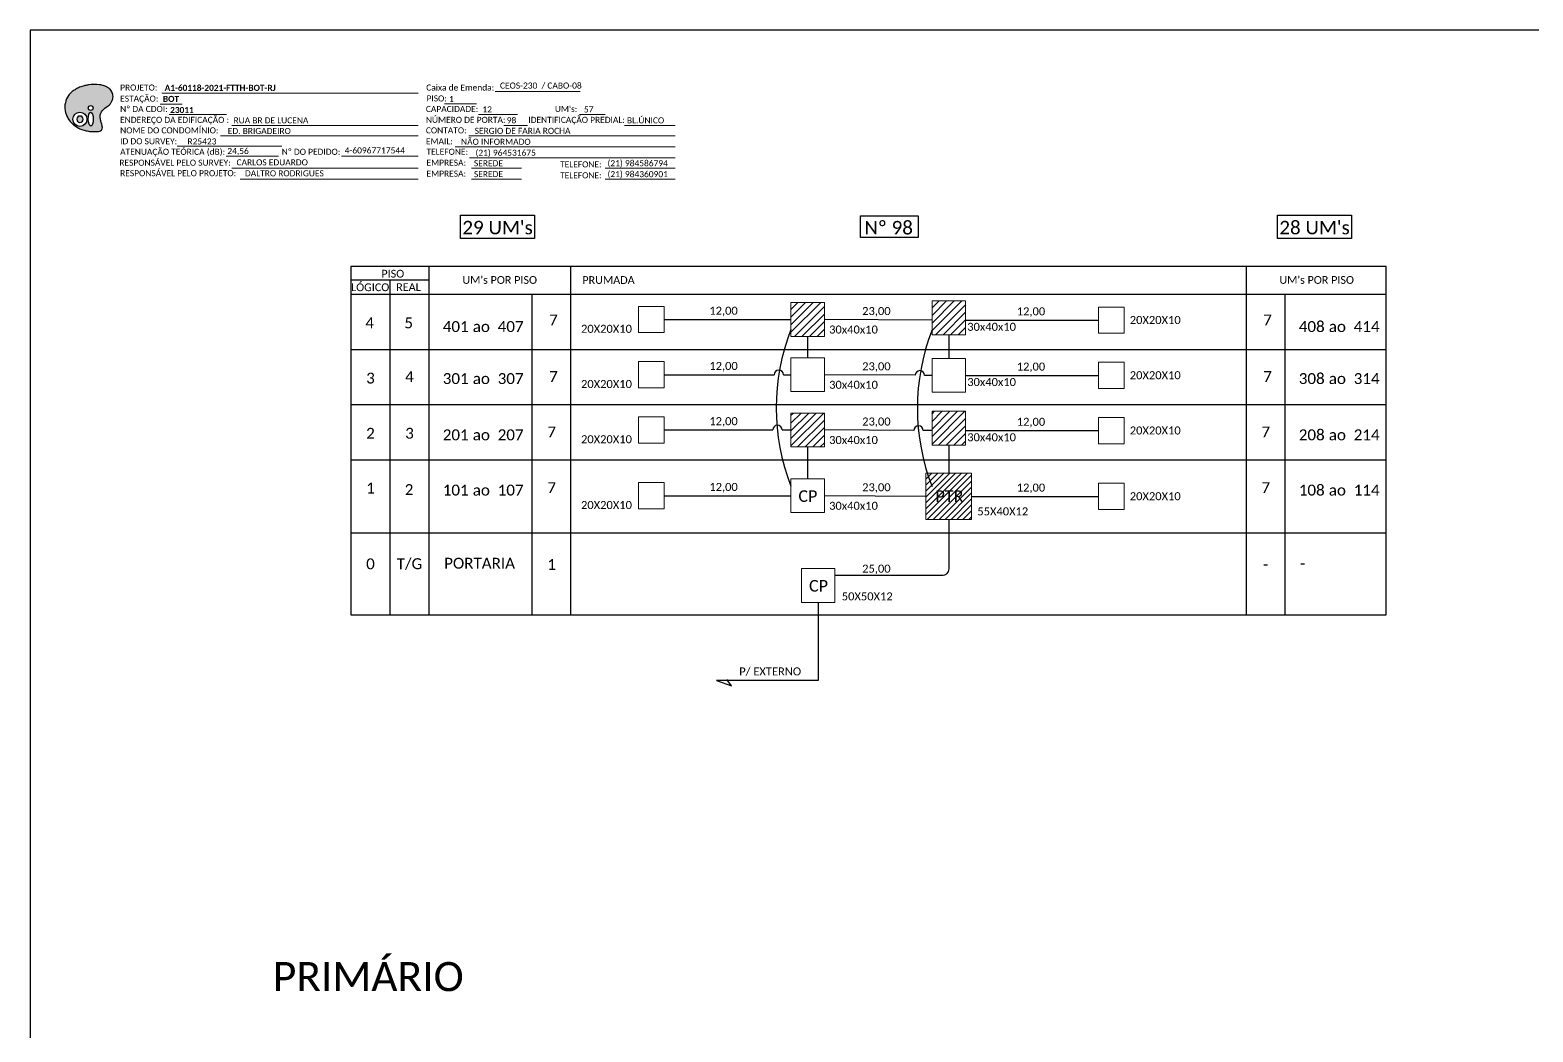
# Model space of a CAD drawing. Header units: metres. Extents: x -1286 to -445, y -500 to 94.
# Drawn here: x -1286.1 to -840.5, y -202.8 to 94.2 of the extents above; entities that cross this region are included whole.
import ezdxf
from ezdxf.enums import TextEntityAlignment as Align

# ---------------------------------------------------------------- set-up
doc = ezdxf.new("R2010")
doc.units = ezdxf.units.M
doc.styles.add('WMF-Calibri0', font='CALIBRI.TTF')
doc.styles.add('WMF-Calibri1', font='CALIBRIB.TTF')

# ---------------------------------------------------------------- blocks, each defined once
blk = doc.blocks.new('OI')
h = blk.add_hatch(color=40)
edge = h.paths.add_edge_path()
edge.add_spline(control_points=[(4.35, -0.67), (3.92, -0.99), (3.26, -1.5), (2.81, -2.59), (2.9, -3.5), (3.06, -4.27), (3.31, -4.85), (3.37, -5.39), (3.4, -5.88), (3.2, -6.4), (2.54, -6.61), (1.65, -6.63), (0.55, -6.67), (-0.56, -6.42), (-1.61, -6.14), (-2.77, -5.61), (-3.92, -4.77), (-4.89, -3.7), (-5.34, -2.65), (-5.6, -1.94), (-5.85, -0.96), (-5.71, 0.47), (-5.1, 2.02), (-4.14, 3.02), (-3.3, 3.61), (-2.37, 4.16), (-1.36, 4.44), (-0.56, 4.7), (0.79, 4.85), (2.24, 4.97), (3.79, 4.57), (4.67, 4.21), (5.44, 3.65), (5.76, 2.99), (6.03, 2.21), (6.01, 1.46), (5.72, 0.64), (5.31, 0.08), (4.88, -0.38), (4.51, -0.55), (4.35, -0.67)], knot_values=[0, 0, 0, 0, 1.60434, 2.417191, 3.427595, 4.282808, 4.776746, 5.304182, 5.888771, 6.258406, 6.858137, 7.79129, 8.986195, 10.124242, 11.187857, 12.242908, 13.953784, 15.414161, 16.515391, 17.349188, 17.675853, 19.552021, 21.515531, 22.568638, 23.63245, 24.621084, 25.782718, 26.745347, 27.142653, 29.870543, 31.004649, 31.921532, 32.709589, 33.801391, 34.042471, 35.192333, 35.971461, 36.628871, 37.254359, 37.836911, 37.836911, 37.836911, 37.836911], degree=3, periodic=0)
h.paths.add_polyline_path([(1.13, -0.87, -1), (-0.04, -0.87, -1)], flags=16)
edge = h.paths.add_edge_path(flags=16)
edge.add_ellipse((0.56, -3.59), major_axis=(-0.02, 1.71), ratio=0.361305, start_angle=0, end_angle=360)
h.paths.add_polyline_path([(-0.36, -3.62, -1), (-3.8, -3.62, -1)], flags=16)
edge = h.paths.add_edge_path(flags=0)
edge.add_ellipse((-2.08, -3.62), major_axis=(0, 0.885), ratio=0.758294, start_angle=0, end_angle=360)
at = {"color": 40}
for centre, radius in [((-2.08, -3.62), 1.72), ((0.54, -0.87), 0.587)]:
    blk.add_circle(centre, radius, dxfattribs=at)
blk.add_ellipse((-2.08, -3.62), major_axis=(0, 0.885), ratio=0.758294, start_param=-3.141592653589792, end_param=3.141592653589792, dxfattribs=at)
blk.add_ellipse((0.56, -3.59), major_axis=(-0.02, 1.71), ratio=0.361305, dxfattribs=at)
at = {"color": 40, "start_tangent": (-0.800898, -0.598801), "end_tangent": (-0.800898, -0.598801)}
blk.add_spline([(4.35, -0.67), (3.2, -1.78), (2.9, -2.54), (2.92, -3.55), (3.12, -4.38), (3.28, -4.85), (3.37, -5.37), (3.35, -5.95), (3.2, -6.29), (2.66, -6.55), (1.73, -6.63), (0.54, -6.62), (-0.58, -6.41), (-1.6, -6.11), (-2.56, -5.67), (-3.95, -4.67), (-4.89, -3.56), (-5.37, -2.56), (-5.64, -1.78), (-5.72, -1.46), (-5.63, 0.42), (-4.84, 2.22), (-4.13, 2.99), (-3.27, 3.62), (-2.4, 4.09), (-1.3, 4.47), (-0.37, 4.72), (0.02, 4.77), (2.75, 4.8), (3.85, 4.53), (4.69, 4.16), (5.31, 3.68), (5.85, 2.73), (5.93, 2.5), (5.94, 1.35), (5.67, 0.62), (5.29, 0.08), (4.84, -0.36), (4.35, -0.67)], degree=3, dxfattribs=at)

msp = doc.modelspace()

# ---------------------------------------------------------------- hatches: boundary and pattern name
at = {"lineweight": 0}
h = msp.add_hatch(dxfattribs=at)
h.set_pattern_fill('LINE', color=1, scale=0.5, angle=45)
h.set_pattern_definition([(45, (-41.83, -0.5138), (-1.122532, 1.122532), [])])
h.paths.add_polyline_path([(-1050.57, -19.34), (-1060.47, -19.34), (-1060.47, -29.38), (-1050.57, -29.38)])
h.paths.add_polyline_path([(-1050.57, 13.41), (-1060.47, 13.41), (-1060.47, 3.37), (-1050.57, 3.37)])
h = msp.add_hatch()
h.set_pattern_fill('LINE', color=1, scale=0.5, angle=45)
h.paths.add_polyline_path([(-1008.74, -18.82), (-1018.64, -18.82), (-1018.64, -28.86), (-1008.74, -28.86)])
h.paths.add_polyline_path([(-1008.74, 13.92), (-1018.64, 13.92), (-1018.64, 3.88), (-1008.74, 3.88)])
h = msp.add_hatch()
h.set_pattern_fill('ANSI31', color=1, scale=10, style=0)
h.set_pattern_definition([(45, (-1632.0977, -434.8775), (-0.8838835, 0.8838835), [])])
h.paths.add_polyline_path([(-1020.48, -50.91), (-1006.91, -50.91), (-1006.91, -37.16), (-1020.48, -37.16)])
h.paths.add_polyline_path([(-1018.47, -46.56), (-1008.39, -46.56), (-1008.39, -41.41), (-1018.47, -41.41)], flags=24)

# ---------------------------------------------------------------- linework, layer by layer
msp.add_lwpolyline([(-1286.07, -499.81), (-445.07, -499.81), (-445.07, 94.19), (-1286.07, 94.19)], close=True)
at = {"color": 7, "lineweight": 0}
for points in [[(-1148.15, 76.01), (-1123.01, 76.01)], [(-1247.47, 72.24), (-1240.92, 72.24)], [(-1246.96, 75.52), (-1170.98, 75.52)], [(-1163.19, 72.28), (-1153.71, 72.28)], [(-1244.81, 69.17), (-1227.84, 69.17)], [(-1153.14, 69.17), (-1141.52, 69.17)], [(-1123.2, 69.17), (-1115.53, 69.17)], [(-1229.65, 62.82), (-1170.98, 62.82)], [(-1226.24, 65.93), (-1170.98, 65.93)], [(-1156.02, 62.82), (-1094.8, 62.82)], [(-1145.56, 65.93), (-1138.61, 65.93)], [(-1109.86, 65.93), (-1094.82, 65.93)], [(-1242.49, 59.75), (-1211.44, 59.75)], [(-1160.06, 59.58), (-1094.8, 59.58)], [(-1227.96, 56.79), (-1212.45, 56.79)], [(-1193.73, 56.79), (-1170.96, 56.79)], [(-1155.78, 56.34), (-1094.8, 56.34)], [(-1226.24, 53.23), (-1170.98, 53.23)], [(-1223.75, 49.99), (-1170.98, 49.99)], [(-1155.17, 53.23), (-1140.37, 53.23)], [(-1155.17, 49.99), (-1140.37, 49.99)], [(-1115.57, 53.23), (-1094.8, 53.23)], [(-1115.57, 49.99), (-1094.8, 49.99)]]:
    msp.add_lwpolyline(points, dxfattribs=at)
at = {"color": 7}
for points in [[(-1158.42, 39.34), (-1136.53, 39.34), (-1136.53, 32.39), (-1158.42, 32.39)], [(-1039.81, 39.15), (-1022.75, 39.15), (-1022.75, 32.74), (-1039.81, 32.74)], [(-916.19, 39.34), (-894.31, 39.34), (-894.31, 32.39), (-916.19, 32.39)]]:
    msp.add_lwpolyline(points, close=True, dxfattribs=at)
at = {"color": 0}
for points in [[(-883.96, 24.13), (-1190.93, 24.13)], [(-1167.78, 20.01), (-1190.93, 20.01)]]:
    msp.add_lwpolyline(points, dxfattribs=at)
for points in [[(-1190.93, 24.13), (-1190.93, 15.9)], [(-1167.78, 15.9), (-1167.78, 24.13)], [(-1125.7, 15.9), (-1125.7, 24.13)], [(-925.55, 24.13), (-925.55, 15.9)], [(-883.96, 15.9), (-883.96, 24.13)], [(-1179.35, 20.01), (-1179.35, 15.9)], [(-1190.93, 15.9), (-883.96, 15.9)], [(-1190.93, 15.9), (-883.96, 15.9)], [(-1190.93, 15.9), (-883.96, 15.9)], [(-1190.93, 15.9), (-883.96, 15.9)], [(-1190.93, 15.9), (-883.96, 15.9)], [(-1190.93, 15.9), (-883.96, 15.9)], [(-1190.93, 15.9), (-883.96, 15.9)], [(-1190.93, 15.9), (-1190.93, -79.19), (-883.96, -79.19), (-883.96, 15.9)], [(-1179.35, 15.9), (-1179.35, -79.19)], [(-1167.78, -79.19), (-1167.78, 15.9)], [(-1137.27, 15.9), (-1137.27, -79.19)], [(-1125.7, -79.19), (-1125.7, 15.9)], [(-925.55, 15.9), (-925.55, -79.19)], [(-913.98, -79.19), (-913.98, 15.9)], [(-1190.93, -0.47), (-883.96, -0.47)], [(-1190.93, -16.84), (-883.96, -16.84)], [(-1190.93, -33.21), (-883.96, -33.21)], [(-1190.93, -54.87), (-883.96, -54.87)]]:
    msp.add_lwpolyline(points)
at = {"color": 1, "lineweight": 0}
for points in [[(-1050.57, 13.41), (-1060.47, 13.41), (-1060.47, 3.37), (-1050.57, 3.37)], [(-1050.57, 13.41), (-1060.47, 13.41), (-1060.47, 3.37), (-1050.57, 3.37)], [(-1008.74, 13.92), (-1018.64, 13.92), (-1018.64, 3.88), (-1008.74, 3.88)], [(-1050.57, -19.34), (-1060.47, -19.34), (-1060.47, -29.38), (-1050.57, -29.38)], [(-1008.74, -18.82), (-1018.64, -18.82), (-1018.64, -28.86), (-1008.74, -28.86)], [(-1020.48, -37.16), (-1006.91, -37.16), (-1006.91, -50.91), (-1020.48, -50.91)]]:
    msp.add_lwpolyline(points, close=True, dxfattribs=at)
at = {"lineweight": 0}
for points in [[(-1098.06, 4.5), (-1105.72, 4.5), (-1105.72, 12.27), (-1098.06, 12.27)], [(-961.66, 4.32), (-969.32, 4.32), (-969.32, 12.09), (-961.66, 12.09)], [(-1098.06, -11.87), (-1105.72, -11.87), (-1105.72, -4.1), (-1098.06, -4.1)], [(-961.66, -12.05), (-969.32, -12.05), (-969.32, -4.28), (-961.66, -4.28)], [(-1098.06, -28.24), (-1105.72, -28.24), (-1105.72, -20.47), (-1098.06, -20.47)], [(-961.66, -28.42), (-969.32, -28.42), (-969.32, -20.66), (-961.66, -20.66)], [(-1098.06, -47.73), (-1105.72, -47.73), (-1105.72, -39.97), (-1098.06, -39.97)], [(-961.66, -47.92), (-969.32, -47.92), (-969.32, -40.15), (-961.66, -40.15)]]:
    msp.add_lwpolyline(points, close=True, dxfattribs=at)
at = {"color": 3}
for points in [[(-1098.06, 8.39), (-1060.47, 8.39)], [(-1018.64, 8.19), (-1050.57, 8.39)], [(-1008.74, 8.2), (-969.32, 8.2)], [(-1055.52, 3.37), (-1055.52, -2.96)], [(-1013.69, 3.88), (-1013.69, -3.12)], [(-1098.06, -7.98), (-1065.46, -7.98)], [(-1062.68, -7.98), (-1060.47, -7.98)], [(-1023.64, -8.15), (-1050.57, -7.98)], [(-1018.64, -8.18), (-1020.86, -8.17)], [(-1008.74, -8.17), (-969.32, -8.17)], [(-1098.06, -24.36), (-1065.88, -24.36)], [(-1063.1, -24.36), (-1060.47, -24.36)], [(-1024.05, -24.52), (-1050.57, -24.36)], [(-1018.64, -24.55), (-1021.27, -24.54)], [(-1008.74, -24.54), (-969.32, -24.54)], [(-1055.52, -29.38), (-1055.52, -38.83)], [(-1013.69, -28.86), (-1013.69, -37.16)], [(-1098.06, -43.85), (-1060.47, -43.85)], [(-1020.48, -44.03), (-1050.57, -43.85)], [(-1006.91, -44.03), (-969.32, -44.03)]]:
    msp.add_lwpolyline(points, dxfattribs=at)
at = {"color": 7, "lineweight": 0}
for points in [[(-1050.57, -2.96), (-1060.47, -2.96), (-1060.47, -13), (-1050.57, -13)], [(-1008.74, -3.12), (-1018.64, -3.12), (-1018.64, -13.16), (-1008.74, -13.16)], [(-1050.57, -38.83), (-1060.47, -38.83), (-1060.47, -48.87), (-1050.57, -48.87)], [(-1047.42, -65.42), (-1057.32, -65.42), (-1057.32, -75.46), (-1047.42, -75.46)]]:
    msp.add_lwpolyline(points, close=True, dxfattribs=at)
at = {"color": 3}
msp.add_lwpolyline([(-1013.69, -50.91), (-1013.69, -65.53, -0.414214), (-1015.69, -67.53), (-1047.42, -67.53)], format="xyb", dxfattribs=at)
at = {"color": 1}
msp.add_lwpolyline([(-1052.37, -75.46), (-1052.37, -98.61), (-1082.51, -98.61), (-1078.1, -100.2), (-1079.5, -98.37)], dxfattribs=at)
at = {"color": 3}
for centre, radius, start, end in [((-1000.8, -17.8), 64.03, 158.7457, 201.2543), ((-958.97, -17.91), 64.03, 158.7457, 201.2543), ((-1064.07, -7.98), 1.39, 0, 180), ((-1022.25, -8.16), 1.39, 359.6491, 179.6491), ((-1064.49, -24.36), 1.39, 0, 180), ((-1022.66, -24.53), 1.39, 359.6491, 179.6491)]:
    msp.add_arc(centre, radius, start, end, dxfattribs=at)

# ---------------------------------------------------------------- block references
at = {"color": 7, "xscale": 1.213923925163967, "yscale": 1.213923925163967, "zscale": 1.213923925163967, "rotation": 0.1532896023949059}
msp.add_blockref('OI', (-1268.76, 72.14), dxfattribs=at)

# ---------------------------------------------------------------- texts
at = {"color": 7, "lineweight": 0, "style": 'WMF-Calibri0'}
for s, height, p in [('PROJETO:', 1.793, (-1259.36, 76.26)), ('Caixa de Emenda:', 1.7927, (-1168.6, 76.26)), ('ESTAÇÃO:', 1.793, (-1259.36, 72.98)), ('Nº DA CDOI:', 1.7927, (-1259.36, 69.91)), ('CAPACIDADE:', 1.7927, (-1168.71, 69.91)), ('PISO:', 1.793, (-1168.53, 73.03)), ("UM's:", 1.793, (-1130.47, 69.91)), ('ENDEREÇO DA EDIFICAÇÃO :', 1.7927, (-1259.36, 66.68)), ('NÚMERO DE PORTA:', 1.7927, (-1168.71, 66.68)), ('IDENTIFICAÇÃO PREDIAL:', 1.7927, (-1138.34, 66.68)), ('NOME DO CONDOMÍNIO:', 1.7927, (-1259.36, 63.56)), ('CONTATO:', 1.793, (-1168.71, 63.56)), ('ATENUAÇÃO TEÓRICA (dB):', 1.7927, (-1259.36, 57.21)), ('ID DO SURVEY:', 1.7927, (-1259.36, 60.33)), ('Nº DO PEDIDO:', 1.7927, (-1211.44, 57.21)), ('EMAIL:', 1.793, (-1168.71, 60.33)), ('TELEFONE:', 1.793, (-1168.53, 57.21)), ('RESPONSÁVEL PELO SURVEY:', 1.7927, (-1259.6, 53.98)), ('EMPRESA:', 1.793, (-1168.53, 53.98)), ('TELEFONE:', 1.793, (-1128.93, 53.47)), ('RESPONSÁVEL PELO PROJETO:', 1.7927, (-1259.36, 50.87)), ('EMPRESA:', 1.793, (-1168.53, 50.74)), ('TELEFONE:', 1.793, (-1128.93, 50.24))]:
    msp.add_text(s, height=height, dxfattribs=at).set_placement(p)
at = {"color": 7}
for s, height, style, p in [('A1-60118-2021-FTTH-BOT-RJ', 1.7927, 'WMF-Calibri1', (-1246.16, 76.17)), ('CEOS-230  / CABO-08', 1.7927, 'WMF-Calibri0', (-1146.75, 76.85)), ('BOT', 1.793, 'WMF-Calibri1', (-1246.68, 72.89)), ('1', 1.79, 'WMF-Calibri0', (-1161.84, 72.88)), ('12', 1.793, 'WMF-Calibri0', (-1151.96, 69.79)), ('57', 1.793, 'WMF-Calibri0', (-1121.85, 69.77)), ('RUA BR DE LUCENA ', 1.7927, 'WMF-Calibri0', (-1225.73, 66.52)), ('98', 1.793, 'WMF-Calibri0', (-1144.74, 66.53)), ('BL.ÚNICO', 1.793, 'WMF-Calibri0', (-1109.1, 66.53)), ('ED. BRIGADEIRO', 1.7927, 'WMF-Calibri0', (-1227.45, 63.39)), ('NÃO INFORMADO', 1.7927, 'WMF-Calibri0', (-1158.28, 60.18)), ('SERGIO DE FARIA ROCHA', 1.7927, 'WMF-Calibri0', (-1154.25, 63.42)), ('R25423', 1.793, 'WMF-Calibri0', (-1239.4, 60.28)), ('24,56', 1.793, 'WMF-Calibri0', (-1227.58, 57.45)), ('4-60967717544', 1.7927, 'WMF-Calibri0', (-1192.78, 57.62)), ('(21) 964531675  ', 1.7927, 'WMF-Calibri0', (-1154, 56.94)), ('CARLOS EDUARDO', 1.7927, 'WMF-Calibri0', (-1224.84, 54.07)), ('SEREDE', 1.793, 'WMF-Calibri0', (-1154.47, 53.83)), ('(21) 984586794', 1.7927, 'WMF-Calibri0', (-1114.86, 53.83)), ('DALTRO RODRIGUES', 1.7927, 'WMF-Calibri0', (-1222.35, 50.83)), ('SEREDE', 1.793, 'WMF-Calibri0', (-1154.47, 50.59)), ('(21) 984360901', 1.7927, 'WMF-Calibri0', (-1114.86, 50.59)), ('20X20X10', 2.373, 'WMF-Calibri0', (-960.01, 7.06)), ('401', 3.24, 'WMF-Calibri0', (-1163.71, 4.68)), ('ao', 3.24, 'WMF-Calibri0', (-1154.81, 4.68)), ('407', 3.24, 'WMF-Calibri0', (-1147.42, 4.68)), ('20X20X10', 2.373, 'WMF-Calibri0', (-1122.71, 4.45)), ('30x40x10', 2.373, 'WMF-Calibri0', (-1049.15, 4.23)), ('30x40x10', 2.373, 'WMF-Calibri0', (-1008.21, 5.04)), ('408', 3.24, 'WMF-Calibri0', (-909.91, 4.68)), ('ao', 3.24, 'WMF-Calibri0', (-901.01, 4.68)), ('414', 3.24, 'WMF-Calibri0', (-893.62, 4.68)), ('301', 3.24, 'WMF-Calibri0', (-1163.71, -10.74)), ('ao', 3.24, 'WMF-Calibri0', (-1154.81, -10.74)), ('307', 3.24, 'WMF-Calibri0', (-1147.42, -10.74)), ('20X20X10', 2.373, 'WMF-Calibri0', (-960.01, -9.31)), ('308', 3.24, 'WMF-Calibri0', (-909.91, -10.74)), ('ao', 3.24, 'WMF-Calibri0', (-901.01, -10.74)), ('314', 3.24, 'WMF-Calibri0', (-893.62, -10.74)), ('20X20X10', 2.373, 'WMF-Calibri0', (-1122.71, -11.92)), ('30x40x10', 2.373, 'WMF-Calibri0', (-1049.15, -12.14)), ('30x40x10', 2.373, 'WMF-Calibri0', (-1008.21, -11.33)), ('201', 3.24, 'WMF-Calibri0', (-1163.71, -27.42)), ('ao', 3.24, 'WMF-Calibri0', (-1154.81, -27.42)), ('207', 3.24, 'WMF-Calibri0', (-1147.42, -27.42)), ('20X20X10', 2.373, 'WMF-Calibri0', (-1122.71, -28.29)), ('30x40x10', 2.373, 'WMF-Calibri0', (-1049.15, -28.52)), ('30x40x10', 2.373, 'WMF-Calibri0', (-1008.21, -27.71)), ('20X20X10', 2.373, 'WMF-Calibri0', (-960.01, -25.69)), ('208', 3.24, 'WMF-Calibri0', (-909.91, -27.42)), ('ao', 3.24, 'WMF-Calibri0', (-901.01, -27.42)), ('214', 3.24, 'WMF-Calibri0', (-893.62, -27.42)), ('101', 3.24, 'WMF-Calibri0', (-1163.71, -43.8)), ('ao', 3.24, 'WMF-Calibri0', (-1154.81, -43.8)), ('107', 3.24, 'WMF-Calibri0', (-1147.42, -43.8)), ('CP', 3.433, 'WMF-Calibri0', (-1058.26, -45.67)), ('PTR', 3.433, 'WMF-Calibri0', (-1017.62, -45.69)), ('20X20X10', 2.373, 'WMF-Calibri0', (-960.01, -45.18)), ('108', 3.24, 'WMF-Calibri0', (-909.91, -43.8)), ('ao', 3.24, 'WMF-Calibri0', (-901.01, -43.8)), ('114', 3.24, 'WMF-Calibri0', (-893.62, -43.8)), ('20X20X10', 2.373, 'WMF-Calibri0', (-1122.71, -47.79)), ('30x40x10', 2.373, 'WMF-Calibri0', (-1049.15, -48.01)), ('55X40X12', 2.373, 'WMF-Calibri0', (-1005.21, -49.67)), ('PORTARIA', 3.24, 'WMF-Calibri0', (-1163.3, -65.48)), ('-', 3.24, 'WMF-Calibri0', (-909.5, -65.48)), ('CP', 3.433, 'WMF-Calibri0', (-1055.11, -72.26)), ('50X50X12', 2.373, 'WMF-Calibri0', (-1045.4, -74.87)), ('P/ EXTERNO', 2.373, 'WMF-Calibri0', (-1075.81, -97.12))]:
    msp.add_text(s, height=height, dxfattribs=dict(at, style=style)).set_placement(p)
at = {"color": 7, "style": 'WMF-Calibri1'}
msp.add_text('23011', height=1.793, dxfattribs=at).set_placement((-1241.03, 69.6), align=Align.CENTER)
at = {"color": 0, "style": 'WMF-Calibri0'}
for s, height, p in [("29 UM's", 4, (-1157.89, 33.64)), ('Nº 98', 4, (-1038.7, 33.61)), ("28 UM's", 4, (-915.67, 33.64)), ('     PISO', 2.3, (-1185.96, 20.82)), ('  LÓGICO', 2.3, (-1192.51, 16.8)), ('    REAL', 2.3, (-1180.75, 16.85)), ("UM's POR PISO", 2.3, (-1157.89, 18.97)), ('PRUMADA', 2.3, (-1122.33, 18.94)), ("UM's POR PISO", 2.3, (-915.67, 18.97))]:
    msp.add_text(s, height=height, dxfattribs=at).set_placement(p)
at = {"color": 3, "style": 'WMF-Calibri0'}
for s, p in [('12,00', (-1084.67, 9.81)), ('23,00', (-1039.35, 9.71)), ('12,00', (-993.52, 9.62)), ('12,00', (-1084.67, -6.56)), ('23,00', (-1039.35, -6.67)), ('12,00', (-993.52, -6.75)), ('12,00', (-1084.67, -22.94)), ('23,00', (-1039.35, -23.04)), ('12,00', (-993.52, -23.12)), ('12,00', (-1084.67, -42.43)), ('23,00', (-1039.35, -42.53)), ('12,00', (-993.52, -42.62)), ('25,00', (-1039.35, -66.65))]:
    msp.add_text(s, height=2.373, dxfattribs=at).set_placement(p)
at = {"color": 7, "insert": (-1185.79, -186.44), "char_height": 8.64, "width": 131.666, "attachment_point": 5}
msp.add_mtext('\\C7;\\fCalibri|b0|i0|c0|p34;PRIMÁRIO', dxfattribs=at)
at = {"color": 7, "style": 'WMF-Calibri0'}
for tag, flags, p in [('4', 4, (-1185.38, 7.39)), ('5', 4, (-1173.81, 7.41)), ('7', 4, (-1130.9, 8.24)), ('7', 4, (-919.18, 8.24)), ('3', 4, (-1185.14, -8.98)), ('4', 4, (-1173.57, -8.55)), ('7', 4, (-1130.9, -8.54)), ('7', 4, (-919.18, -8.54)), ('2', 4, (-1185.14, -25.35)), ('3', 4, (-1173.57, -25.33)), ('7', 4, (-1131.41, -24.95)), ('7', 4, (-919.7, -24.95)), ('1', 4, (-1185.14, -41.58)), ('7', 4, (-1131.41, -41.46)), ('7', 4, (-919.7, -41.46)), ('2', 4, (-1173.7, -42.03)), ('0', 4, (-1185.14, -64.04)), ('T/G', 12, (-1173.57, -64)), ('1', 4, (-1131.41, -64.2)), ('-', 4, (-919.7, -64.2))]:
    msp.add_attdef(tag, text='XX', height=3.24, dxfattribs=dict(at, flags=flags)).set_placement(p, align=Align.MIDDLE_CENTER)

doc.saveas('drawing.dxf')
